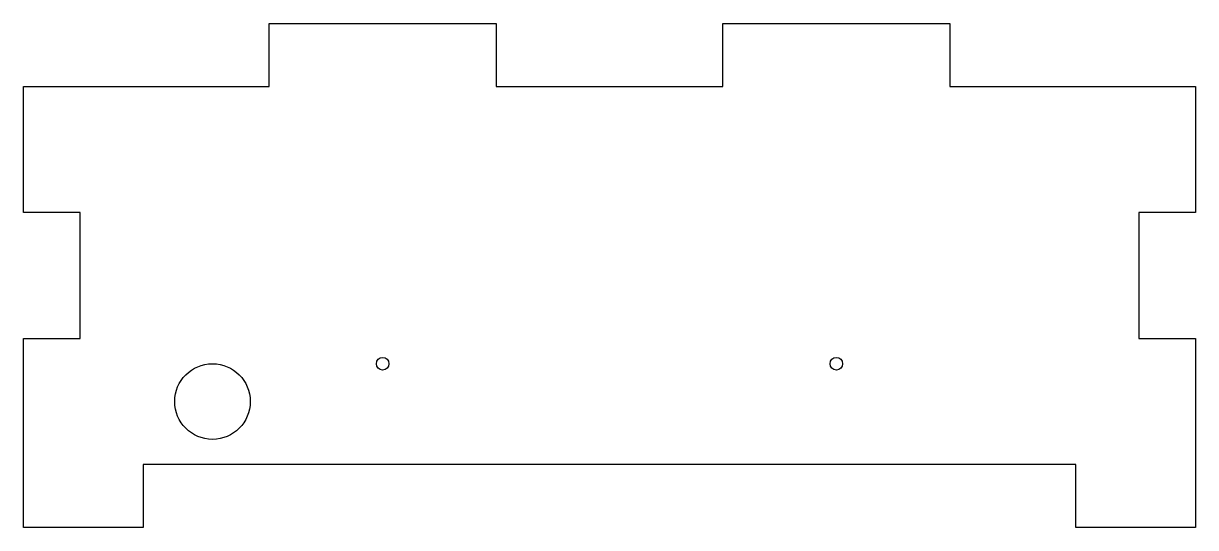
# Model space of a CAD drawing. Header units: millimetres. Extents: x -46.5 to 46.5, y 2 to 42.
import ezdxf

# ---------------------------------------------------------------- set-up
doc = ezdxf.new("R2010")
doc.units = ezdxf.units.MM
doc.layers.get('0').update_dxf_attribs({"linetype": 'CONTINUOUS'})

msp = doc.modelspace()

# ---------------------------------------------------------------- linework, layer by layer
msp.add_lwpolyline([(9, 42), (27, 42), (27, 37), (46.5, 37), (46.5, 27), (42, 27), (42, 17), (46.5, 17), (46.5, 2), (37, 2), (37, 7), (-37, 7), (-37, 2), (-46.5, 2), (-46.5, 17), (-42, 17), (-42, 27), (-46.5, 27), (-46.5, 37), (-27, 37), (-27, 42), (-9, 42), (-9, 37), (9, 37)], close=True)
for centre, radius in [((-31.5, 12), 3), ((-18, 15), 0.5), ((18, 15), 0.5)]:
    msp.add_circle(centre, radius)

doc.saveas('drawing.dxf')
